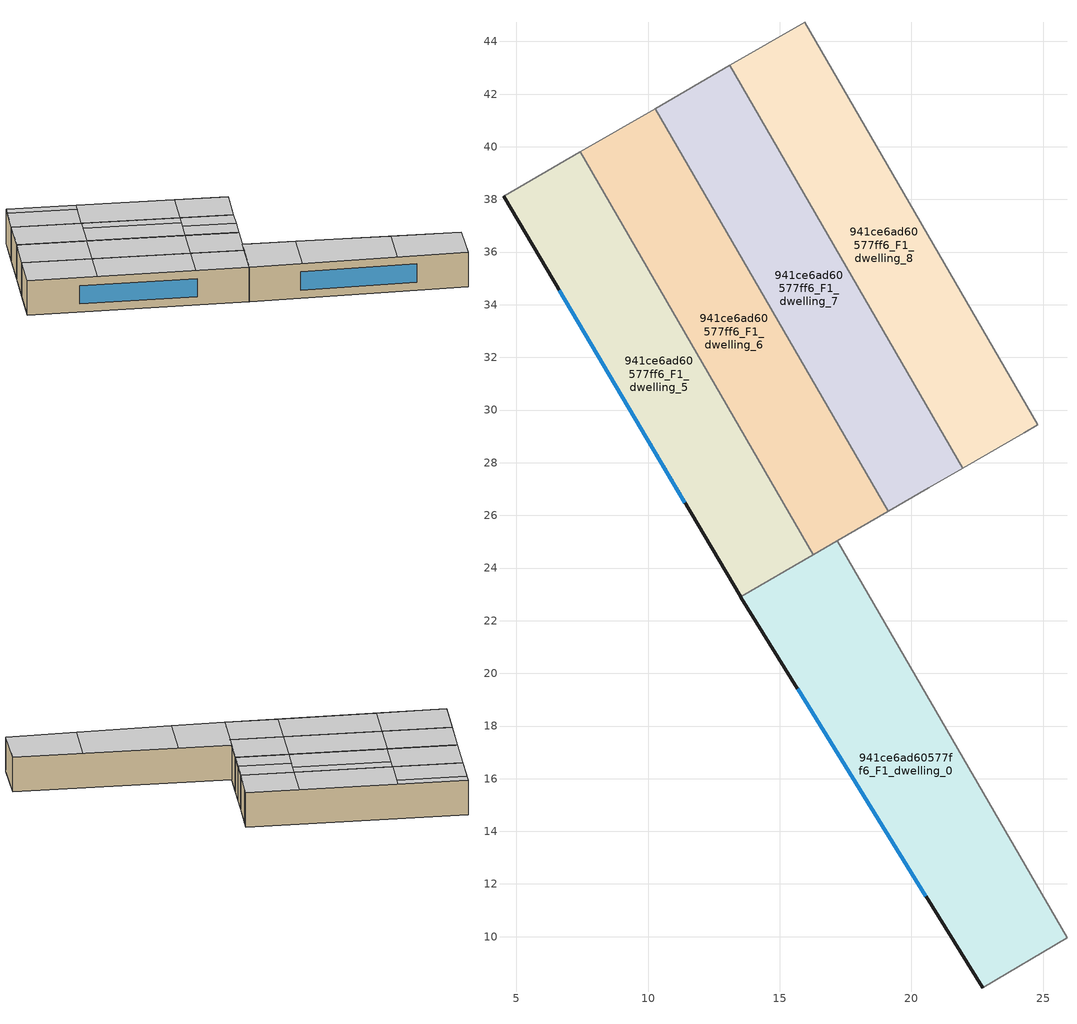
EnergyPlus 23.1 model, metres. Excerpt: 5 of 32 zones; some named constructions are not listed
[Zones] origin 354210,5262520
941ce6ad60577ff6_F1_dwelling_0
 floor to 941ce6ad60577ff6_F0_dwelling_0 (EU_floor_Construction): 17.19,25.04 25.91,9.96 22.7,8.05 13.53,22.89 13.51,22.91 z3
 wall outside (EU_wall_Construction): 13.51,22.91 13.53,22.89 22.7,8.05 z3:6
 wall to 941ce6ad60577ff6_F1_dwelling_1 (EU_wall_Construction): 25.91,9.96 17.19,25.04 z3:6
 wall adiabatic (EU_wall_Construction): 22.7,8.05 25.91,9.96 z3:6
 wall to 941ce6ad60577ff6_F1_dwelling_5 (EU_wall_Construction): 16.27,24.51 13.51,22.91 z3:6
 wall to 941ce6ad60577ff6_F1_dwelling_6 (EU_wall_Construction): 17.19,25.04 16.27,24.51 z3:6
 window (EU_Window_Construction): 15.68,19.41 20.55,11.54 z3.7:5.3
 ceiling to 941ce6ad60577ff6_F2_dwelling_2 (EU_floor_Construction): 23.1,14.82 19.32,21.36 15.75,19.3 19.72,12.87 z6
 ceiling to 941ce6ad60577ff6_F2_dwelling_0 (EU_floor_Construction): 25.91,9.96 23.1,14.82 19.72,12.87 22.7,8.05 z6
 ceiling to 941ce6ad60577ff6_F2_dwelling_4 (EU_floor_Construction): 19.32,21.36 17.19,25.04 13.51,22.91 13.53,22.89 15.75,19.3 z6
941ce6ad60577ff6_F1_dwelling_5
 floor to 941ce6ad60577ff6_F0_dwelling_5 (EU_floor_Construction): 7.43,39.81 16.27,24.51 13.51,22.91 4.51,38.12 z3
 wall outside (EU_wall_Construction): 4.51,38.12 13.51,22.91 z3:6
 wall to 941ce6ad60577ff6_F1_dwelling_6 (EU_wall_Construction): 16.27,24.51 7.43,39.81 z3:6
 wall adiabatic (EU_wall_Construction): 7.43,39.81 4.51,38.12 z3:6
 window (EU_Window_Construction): 6.62,34.55 11.4,26.48 z3.7:5.3
 ceiling to 941ce6ad60577ff6_F2_dwelling_6 (EU_floor_Construction): 14.13,28.22 10.22,34.98 7.35,33.32 11.33,26.6 z6
 ceiling adiabatic (EU_roof_Construction): 16.27,24.51 14.13,28.22 11.33,26.6 13.51,22.91 z6; 10.22,34.98 7.43,39.81 4.51,38.12 7.35,33.32 z6
941ce6ad60577ff6_F1_dwelling_6
 floor to 941ce6ad60577ff6_F0_dwelling_6 (EU_floor_Construction): 10.27,41.45 19.11,26.15 16.27,24.51 7.43,39.81 z3
 wall to 941ce6ad60577ff6_F1_dwelling_7 (EU_wall_Construction): 19.11,26.15 10.27,41.45 z3:6
 wall adiabatic (EU_wall_Construction): 10.27,41.45 7.43,39.81 z3:6
 wall to 941ce6ad60577ff6_F1_dwelling_1 (EU_wall_Construction): 17.19,25.04 19.11,26.15 z3:6
 ceiling to 941ce6ad60577ff6_F2_dwelling_6 (EU_floor_Construction): 16.97,29.86 13.06,36.62 10.22,34.98 14.13,28.22 z6
 ceiling adiabatic (EU_roof_Construction): 19.11,26.15 16.97,29.86 14.13,28.22 10.22,34.98 13.06,36.62 10.27,41.45 7.43,39.81 16.27,24.51 z6
941ce6ad60577ff6_F1_dwelling_7
 floor to 941ce6ad60577ff6_F0_dwelling_7 (EU_floor_Construction): 13.11,43.09 21.95,27.79 19.11,26.15 10.27,41.45 z3
 wall adiabatic (EU_wall_Construction): 13.11,43.09 10.27,41.45 z3:6
 wall to 941ce6ad60577ff6_F1_dwelling_8 (EU_wall_Construction): 21.95,27.79 13.11,43.09 z3:6
 wall to 941ce6ad60577ff6_F1_dwelling_1 (EU_wall_Construction): 19.11,26.15 20.65,27.04 z3:6
 wall to 941ce6ad60577ff6_F1_dwelling_2 (EU_wall_Construction): 20.65,27.04 21.95,27.79 z3:6
 ceiling adiabatic (EU_roof_Construction): 15.9,38.26 13.11,43.09 10.27,41.45 13.06,36.62 z6
 ceiling to 941ce6ad60577ff6_F2_dwelling_7 (EU_floor_Construction): 19.81,31.5 15.9,38.26 15.1,37.8 19.01,31.04 z6
 ceiling to 941ce6ad60577ff6_F2_dwelling_6 (EU_floor_Construction): 19.01,31.04 15.1,37.8 13.06,36.62 16.97,29.86 z6
 ceiling to 941ce6ad60577ff6_F2_dwelling_4 (EU_floor_Construction): 20.59,27.01 18.45,30.71 16.97,29.86 19.11,26.15 z6
 ceiling to 941ce6ad60577ff6_F2_dwelling_5 (EU_floor_Construction): 21.95,27.79 19.81,31.5 18.45,30.71 20.59,27.01 z6
941ce6ad60577ff6_F1_dwelling_8
 floor to 941ce6ad60577ff6_F0_dwelling_8 (EU_floor_Construction): 15.95,44.73 24.79,29.44 21.95,27.79 13.11,43.09 z3
 wall to 941ce6ad60577ff6_F1_dwelling_9 (EU_wall_Construction): 24.79,29.44 15.95,44.73 z3:6
 wall adiabatic (EU_wall_Construction): 15.95,44.73 13.11,43.09 z3:6
 wall to 941ce6ad60577ff6_F1_dwelling_2 (EU_wall_Construction): 21.95,27.79 24.29,29.15 z3:6
 wall to 941ce6ad60577ff6_F1_dwelling_3 (EU_wall_Construction): 24.29,29.15 24.79,29.44 z3:6
 ceiling to 941ce6ad60577ff6_F2_dwelling_7 (EU_floor_Construction): 22.65,33.14 18.74,39.9 15.9,38.26 19.81,31.5 z6
 ceiling to 941ce6ad60577ff6_F2_dwelling_9 (EU_floor_Construction): 18.74,39.9 15.95,44.73 15.32,44.37 18.12,39.54 z6
 ceiling to 941ce6ad60577ff6_F2_dwelling_5 (EU_floor_Construction): 24.79,29.44 22.65,33.14 19.81,31.5 21.95,27.79 z6
 ceiling to 941ce6ad60577ff6_F2_dwelling_8 (EU_floor_Construction): 18.12,39.54 15.32,44.37 13.11,43.09 15.9,38.26 z6
[HVACTEMPLATE:THERMOSTAT] Constant Heating Setpoint=20; Constant Cooling Setpoint=50
EU_HeatOnly_941ce6ad60577ff6_F0_dwelling_0; EU_HeatOnly_941ce6ad60577ff6_F0_dwelling_1; EU_HeatOnly_941ce6ad60577ff6_F0_dwelling_2; EU_HeatOnly_941ce6ad60577ff6_F0_dwelling_3; EU_HeatOnly_941ce6ad60577ff6_F0_dwelling_4; EU_HeatOnly_941ce6ad60577ff6_F0_dwelling_5; EU_HeatOnly_941ce6ad60577ff6_F0_dwelling_6; EU_HeatOnly_941ce6ad60577ff6_F0_dwelling_7; EU_HeatOnly_941ce6ad60577ff6_F0_dwelling_8; EU_HeatOnly_941ce6ad60577ff6_F0_dwelling_9; EU_HeatOnly_941ce6ad60577ff6_F0_dwelling_10; EU_HeatOnly_941ce6ad60577ff6_F1_dwelling_0; EU_HeatOnly_941ce6ad60577ff6_F1_dwelling_1; EU_HeatOnly_941ce6ad60577ff6_F1_dwelling_2; EU_HeatOnly_941ce6ad60577ff6_F1_dwelling_3; EU_HeatOnly_941ce6ad60577ff6_F1_dwelling_4; EU_HeatOnly_941ce6ad60577ff6_F1_dwelling_5; EU_HeatOnly_941ce6ad60577ff6_F1_dwelling_6; EU_HeatOnly_941ce6ad60577ff6_F1_dwelling_7; EU_HeatOnly_941ce6ad60577ff6_F1_dwelling_8; EU_HeatOnly_941ce6ad60577ff6_F1_dwelling_9; EU_HeatOnly_941ce6ad60577ff6_F1_dwelling_10; EU_HeatOnly_941ce6ad60577ff6_F2_dwelling_0; EU_HeatOnly_941ce6ad60577ff6_F2_dwelling_1; EU_HeatOnly_941ce6ad60577ff6_F2_dwelling_2; EU_HeatOnly_941ce6ad60577ff6_F2_dwelling_3; EU_HeatOnly_941ce6ad60577ff6_F2_dwelling_4; EU_HeatOnly_941ce6ad60577ff6_F2_dwelling_5; EU_HeatOnly_941ce6ad60577ff6_F2_dwelling_6; EU_HeatOnly_941ce6ad60577ff6_F2_dwelling_7; EU_HeatOnly_941ce6ad60577ff6_F2_dwelling_8; EU_HeatOnly_941ce6ad60577ff6_F2_dwelling_9
[SCHEDULE:CONSTANT]
Name | Hourly Value
EU_AlwaysOn | 1
EU_CoolingOff | 0
[SCHEDULE:FILE] Column Number=1; Rows to Skip at Top=0; Number of Hours of Data=8760; Column Separator=Comma; Interpolate to Timestep=No; Minutes per Item=60; Adjust Schedule for Daylight Savings=Yes
Name | File
EU_Step8_GainSchedule_941ce6ad60577ff6_F0_dwelling_8_f000 | ../../schedules/941ce6ad60577ff6/941ce6ad60577ff6_F0_dwelling_8_f000_gain.csv
EU_Step8_GainSchedule_941ce6ad60577ff6_F0_dwelling_9_f000 | ../../schedules/941ce6ad60577ff6/941ce6ad60577ff6_F0_dwelling_9_f000_gain.csv
EU_Step8_GainSchedule_941ce6ad60577ff6_F0_dwelling_10_f000 | ../../schedules/941ce6ad60577ff6/941ce6ad60577ff6_F0_dwelling_10_f000_gain.csv
EU_Step8_GainSchedule_941ce6ad60577ff6_F1_dwelling_0_f000 | ../../schedules/941ce6ad60577ff6/941ce6ad60577ff6_F1_dwelling_0_f000_gain.csv
EU_Step8_GainSchedule_941ce6ad60577ff6_F1_dwelling_1_f000 | ../../schedules/941ce6ad60577ff6/941ce6ad60577ff6_F1_dwelling_1_f000_gain.csv
EU_Step8_GainSchedule_941ce6ad60577ff6_F1_dwelling_2_f000 | ../../schedules/941ce6ad60577ff6/941ce6ad60577ff6_F1_dwelling_2_f000_gain.csv
EU_Step8_GainSchedule_941ce6ad60577ff6_F1_dwelling_3_f000 | ../../schedules/941ce6ad60577ff6/941ce6ad60577ff6_F1_dwelling_3_f000_gain.csv
EU_Step8_GainSchedule_941ce6ad60577ff6_F1_dwelling_4_f000 | ../../schedules/941ce6ad60577ff6/941ce6ad60577ff6_F1_dwelling_4_f000_gain.csv
EU_Step8_GainSchedule_941ce6ad60577ff6_F1_dwelling_5_f000 | ../../schedules/941ce6ad60577ff6/941ce6ad60577ff6_F1_dwelling_5_f000_gain.csv
EU_Step8_GainSchedule_941ce6ad60577ff6_F1_dwelling_6_f000 | ../../schedules/941ce6ad60577ff6/941ce6ad60577ff6_F1_dwelling_6_f000_gain.csv
EU_Step8_GainSchedule_941ce6ad60577ff6_F1_dwelling_7_f000 | ../../schedules/941ce6ad60577ff6/941ce6ad60577ff6_F1_dwelling_7_f000_gain.csv
EU_Step8_GainSchedule_941ce6ad60577ff6_F1_dwelling_8_f000 | ../../schedules/941ce6ad60577ff6/941ce6ad60577ff6_F1_dwelling_8_f000_gain.csv
EU_Step8_GainSchedule_941ce6ad60577ff6_F1_dwelling_9_f000 | ../../schedules/941ce6ad60577ff6/941ce6ad60577ff6_F1_dwelling_9_f000_gain.csv
EU_Step8_GainSchedule_941ce6ad60577ff6_F1_dwelling_10_f000 | ../../schedules/941ce6ad60577ff6/941ce6ad60577ff6_F1_dwelling_10_f000_gain.csv
EU_Step8_GainSchedule_941ce6ad60577ff6_F2_dwelling_0_f000 | ../../schedules/941ce6ad60577ff6/941ce6ad60577ff6_F2_dwelling_0_f000_gain.csv
EU_Step8_GainSchedule_941ce6ad60577ff6_F2_dwelling_1_f000 | ../../schedules/941ce6ad60577ff6/941ce6ad60577ff6_F2_dwelling_1_f000_gain.csv
EU_Step8_GainSchedule_941ce6ad60577ff6_F2_dwelling_2_f000 | ../../schedules/941ce6ad60577ff6/941ce6ad60577ff6_F2_dwelling_2_f000_gain.csv
EU_Step8_GainSchedule_941ce6ad60577ff6_F2_dwelling_3_f000 | ../../schedules/941ce6ad60577ff6/941ce6ad60577ff6_F2_dwelling_3_f000_gain.csv
EU_Step8_GainSchedule_941ce6ad60577ff6_F2_dwelling_4_f000 | ../../schedules/941ce6ad60577ff6/941ce6ad60577ff6_F2_dwelling_4_f000_gain.csv
EU_Step8_GainSchedule_941ce6ad60577ff6_F2_dwelling_5_f000 | ../../schedules/941ce6ad60577ff6/941ce6ad60577ff6_F2_dwelling_5_f000_gain.csv
EU_Step8_GainSchedule_941ce6ad60577ff6_F2_dwelling_6_f000 | ../../schedules/941ce6ad60577ff6/941ce6ad60577ff6_F2_dwelling_6_f000_gain.csv
EU_Step8_GainSchedule_941ce6ad60577ff6_F2_dwelling_7_f000 | ../../schedules/941ce6ad60577ff6/941ce6ad60577ff6_F2_dwelling_7_f000_gain.csv
EU_Step8_GainSchedule_941ce6ad60577ff6_F2_dwelling_8_f000 | ../../schedules/941ce6ad60577ff6/941ce6ad60577ff6_F2_dwelling_8_f000_gain.csv
EU_Step8_GainSchedule_941ce6ad60577ff6_F2_dwelling_9_f000 | ../../schedules/941ce6ad60577ff6/941ce6ad60577ff6_F2_dwelling_9_f000_gain.csv
